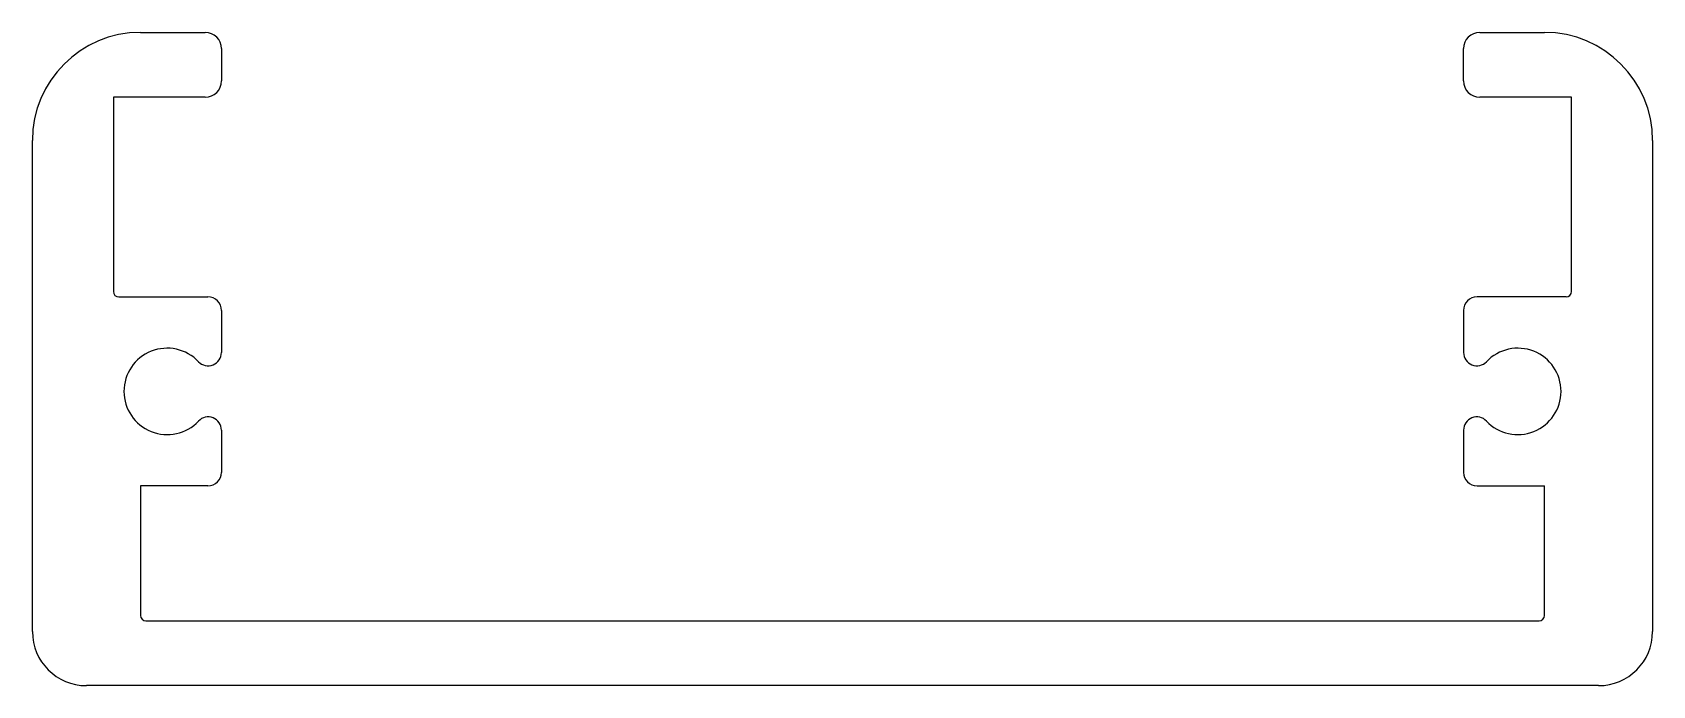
# Model space of a CAD drawing. Extents: x 2072.9 to 2102.9, y 1703.1 to 1715.2.
import ezdxf

# ---------------------------------------------------------------- set-up
doc = ezdxf.new("R2010")
doc.units = 0
doc.layers.get('0').update_dxf_attribs({"linetype": 'CONTINUOUS'})

msp = doc.modelspace()

# ---------------------------------------------------------------- linework, layer by layer
for p, q in [((2074.92, 1715.194), (2076.12, 1715.194)), ((2099.717, 1715.194), (2100.917, 1715.194)), ((2076.42, 1714.894), (2076.42, 1714.294)), ((2099.417, 1714.294), (2099.417, 1714.894)), ((2074.42, 1713.994), (2074.42, 1710.394)), ((2076.12, 1713.994), (2074.42, 1713.994)), ((2101.417, 1713.994), (2099.717, 1713.994)), ((2101.417, 1710.394), (2101.417, 1713.994)), ((2072.92, 1704.094), (2072.92, 1713.194)), ((2102.917, 1713.194), (2102.917, 1704.094)), ((2074.52, 1710.294), (2076.17, 1710.294)), ((2101.317, 1710.294), (2099.667, 1710.294)), ((2076.42, 1710.044), (2076.42, 1709.264)), ((2099.417, 1710.044), (2099.417, 1709.264)), ((2076.42, 1707.825), (2076.42, 1707.044)), ((2099.417, 1707.825), (2099.417, 1707.044)), ((2074.92, 1706.794), (2074.92, 1704.394)), ((2076.17, 1706.794), (2074.92, 1706.794)), ((2099.667, 1706.794), (2100.917, 1706.794)), ((2100.917, 1704.394), (2100.917, 1706.794)), ((2075.02, 1704.294), (2100.817, 1704.294)), ((2101.917, 1703.094), (2073.92, 1703.094))]:
    msp.add_line(p, q)
for centre, radius, start, end in [((2074.92, 1713.194), 2, 90, 180), ((2076.12, 1714.894), 0.3, 0, 90), ((2099.717, 1714.894), 0.3, 90, 180), ((2100.917, 1713.194), 2, 0, 90), ((2076.12, 1714.294), 0.3, 270, 0), ((2099.717, 1714.294), 0.3, 180, 270), ((2074.52, 1710.394), 0.1, 180, 270), ((2076.17, 1710.044), 0.25, 0, 90), ((2099.667, 1710.044), 0.25, 90, 180), ((2101.317, 1710.394), 0.1, 270, 360), ((2075.415, 1708.544), 0.8, 43.4532, 316.5468), ((2076.174, 1709.264), 0.246, 223.4532, 0), ((2099.663, 1709.264), 0.246, 180, 316.5468), ((2100.422, 1708.544), 0.8, 223.4532, 136.5468), ((2076.174, 1707.825), 0.246, 0, 136.5468), ((2099.663, 1707.825), 0.246, 43.4532, 180), ((2076.17, 1707.044), 0.25, 270, 360), ((2099.667, 1707.044), 0.25, 180, 270), ((2075.02, 1704.394), 0.1, 180, 270), ((2100.817, 1704.394), 0.1, 270, 360), ((2073.92, 1704.094), 1, 180, 270), ((2101.917, 1704.094), 1, 270, 0)]:
    msp.add_arc(centre, radius, start, end)

doc.saveas('drawing.dxf')
